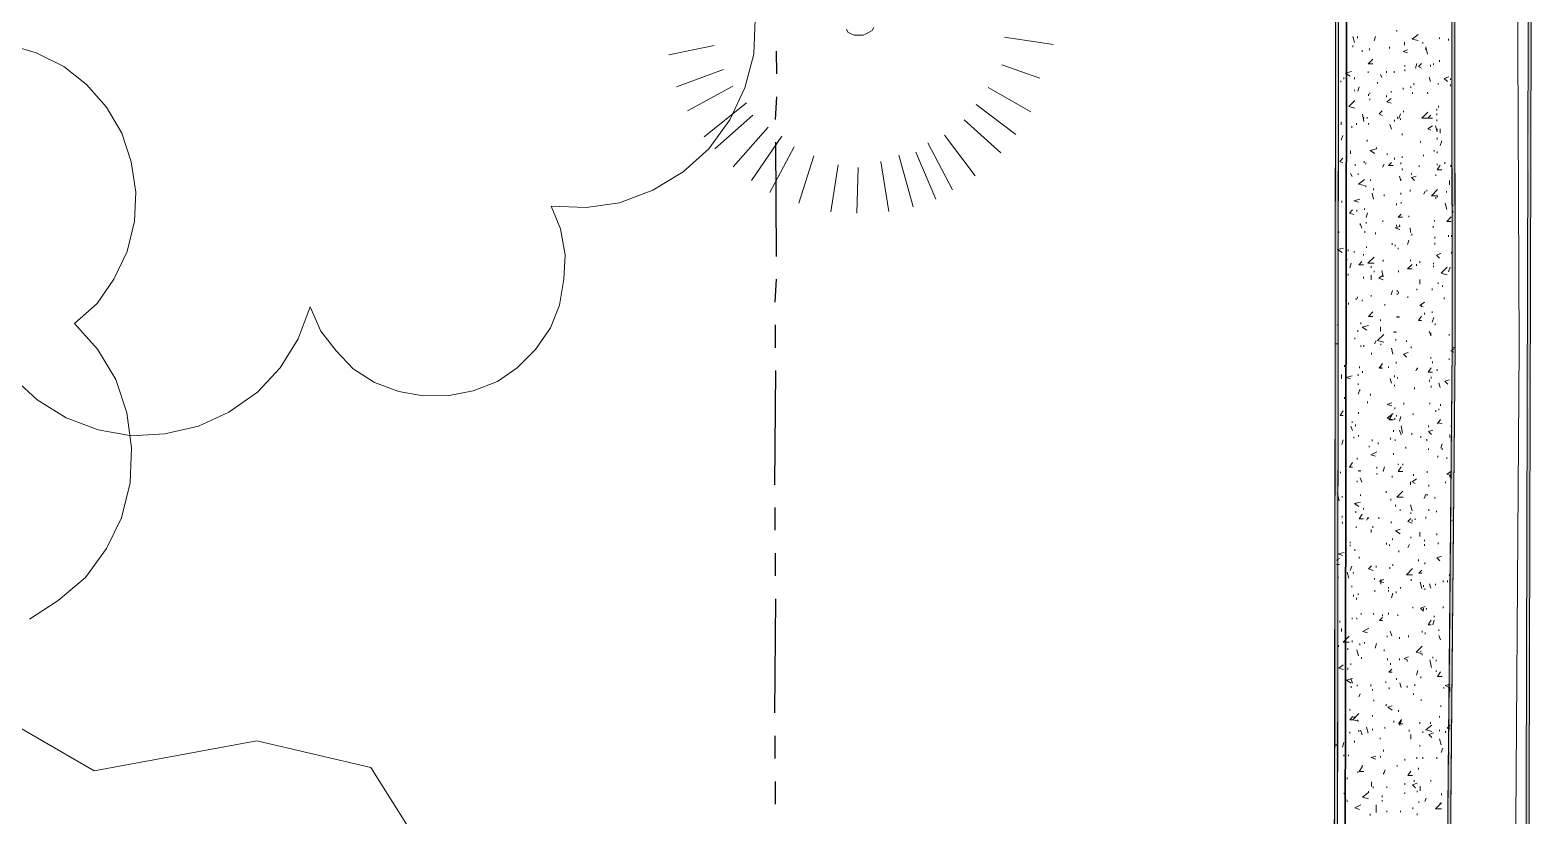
# Model space of a CAD drawing. Header units: inches. Extents: x -5728 to 15181, y 9834 to 15140.
# Drawn here: x 5974 to 6764, y 12573 to 12986 of the extents above; entities that cross this region are included whole.
import ezdxf

# ---------------------------------------------------------------- set-up
doc = ezdxf.new("R2010")
doc.units = ezdxf.units.IN
doc.header["$MEASUREMENT"] = 0
doc.linetypes.add('IMPORT-DASHEDX2 _4_', pattern=[0.1125, 0.075, -0.0375])
for name, color, linetype, lineweight in [('PDF_Geometry', 1, 'Continuous', 9), ('PDF_Solid Fills', 1, 'Continuous', 9), ('site plan converted for PDF_dwg', 1, 'Continuous', 9)]:
    doc.layers.add(name, color=color, linetype=linetype, lineweight=lineweight)

# ---------------------------------------------------------------- blocks, each defined once
blk = doc.blocks.new('site plan converted for PDF_dwg-1480341-SITE PLAN')
at = {"layer": 'PDF_Solid Fills'}
for points in [[(4536.12, 2941), (4537.72, 2941), (4540.12, 3241), (4538.52, 3241), (4536.15, 2944.78)], [(4597.72, 2938.6), (4599.32, 2938.6), (4600.92, 3239.4), (4599.32, 3239.4), (4597.75, 2944.37)], [(4533.72, 2641), (4535.32, 2641), (4537.72, 2941), (4536.12, 2941), (4534.84, 2781.23)], [(4592.92, 2641), (4594.52, 2641), (4599.32, 2938.6), (4597.72, 2938.6), (4595.18, 2780.82)]]:
    blk.add_hatch(color=147, dxfattribs=at).paths.add_polyline_path(points, flags=0)
at = {"layer": 'PDF_Solid Fills', "linetype": 'IMPORT-DASHEDX2 _4_'}
for points in [[(4634.52, 2640.2), (4635.5, 2640.2), (4636.34, 2743.76), (4640.33, 3240.2), (4640.12, 3240.2), (4634.52, 2640.21)], [(4635.51, 2640.2), (4636.12, 2640.2), (4641.72, 3240.2), (4640.37, 3240.2), (4635.51, 2640.2)]]:
    blk.add_hatch(color=147, dxfattribs=at).paths.add_polyline_path(points, flags=0)
at = {"layer": 'PDF_Geometry', "color": 155, "lineweight": 15}
for p, q in [((4186.52, 3095.4), (4210.52, 3100.2)), ((4388.92, 3099.4), (4363.32, 3103.4)), ((4547.32, 3099.4), (4546.52, 3102.6)), ((4548.92, 3102.6), (4548.92, 3101.8)), ((4557.72, 3100.2), (4558.52, 3102.6)), ((4569.72, 3105.8), (4569.72, 3105)), ((4583.32, 3099.4), (4583.32, 3098.6)), ((4592.12, 3101.8), (4592.12, 3101)), ((4596.92, 3101), (4596.92, 3100.2)), ((4546.52, 3097.8), (4546.52, 3097)), ((4551.32, 3095.4), (4551.32, 3094.6)), ((4555.32, 3096.2), (4555.32, 3095.4)), ((4565.72, 3097), (4565.72, 3096.2)), ((4585.72, 3093), (4584.92, 3097)), ((4584.92, 3096.2), (4584.92, 3095.4)), ((4190.52, 3078.6), (4215.32, 3087.4)), ((4361.72, 3089), (4381.72, 3081.8)), ((4554.52, 3084.2), (4554.52, 3083.4)), ((4561.72, 3081), (4560.92, 3082.6)), ((4564.12, 3084.2), (4564.12, 3083.4)), ((4568.12, 3084.2), (4568.12, 3083.4)), ((4573.72, 3087.4), (4573.72, 3086.6)), ((4573.72, 3085), (4573.72, 3084.2)), ((4579.32, 3085.8), (4580.12, 3088.2)), ((4587.32, 3087.4), (4587.32, 3086.6)), ((4588.92, 3088.2), (4588.92, 3087.4)), ((4592.12, 3089.8), (4592.12, 3089)), ((4196.12, 3065.8), (4220.12, 3078.6)), ((4376.92, 3064.2), (4354.52, 3077)), ((4540.12, 3079.4), (4540.12, 3078.6)), ((4541.72, 3081), (4541.72, 3080.2)), ((4547.32, 3081), (4547.32, 3080.2)), ((4547.32, 3074.6), (4547.32, 3073.8)), ((4548.92, 3073.8), (4549.72, 3076.2)), ((4559.32, 3078.6), (4559.32, 3077.8)), ((4572.92, 3075.4), (4572.92, 3074.6)), ((4576.92, 3076.2), (4576.92, 3075.4)), ((4578.52, 3077.8), (4578.52, 3077)), ((4587.32, 3078.6), (4586.52, 3081)), ((4591.32, 3077.8), (4591.32, 3077)), ((4597.72, 3080.2), (4597.72, 3079.4)), ((4597.72, 3077), (4597.72, 3076.2)), ((4204.92, 3052.2), (4227.32, 3069.8)), ((4368.92, 3052.2), (4348.12, 3068.2)), ((4554.52, 3072.2), (4554.52, 3071.4)), ((4555.32, 3073), (4555.32, 3072.2)), ((4555.32, 3069.8), (4555.32, 3069)), ((4564.12, 3071.4), (4564.12, 3070.6)), ((4566.52, 3073.8), (4566.52, 3073)), ((4577.72, 3073), (4577.72, 3072.2)), ((4585.72, 3073), (4585.72, 3072.2)), ((4210.52, 3045.8), (4230.52, 3063.4)), ((4360.92, 3042.6), (4341.72, 3060.2)), ((4552.12, 3057.8), (4551.32, 3061.8)), ((4552.12, 3060.2), (4552.12, 3059.4)), ((4553.72, 3060.2), (4553.72, 3059.4)), ((4568.12, 3058.6), (4568.12, 3057.8)), ((4569.72, 3060.2), (4569.72, 3059.4)), ((4570.52, 3059.4), (4571.32, 3061.8)), ((4571.32, 3059.4), (4571.32, 3058.6)), ((4572.92, 3063.4), (4572.92, 3062.6)), ((4590.52, 3064.2), (4590.52, 3063.4)), ((4590.52, 3061.8), (4590.52, 3061)), ((4590.52, 3058.6), (4590.52, 3057.8)), ((4591.32, 3065.8), (4591.32, 3065)), ((4220.12, 3036.2), (4238.52, 3057)), ((4229.72, 3029), (4245.72, 3052.2)), ((4347.32, 3030.6), (4331.32, 3052.2)), ((4540.12, 3056.2), (4540.12, 3057.8)), ((4540.12, 3048.2), (4540.92, 3050.6)), ((4545.72, 3055.4), (4545.72, 3054.6)), ((4548.12, 3057), (4548.12, 3056.2)), ((4554.52, 3057), (4554.52, 3056.2)), ((4566.52, 3053.8), (4565.72, 3056.2)), ((4572.12, 3051.4), (4572.12, 3050.6)), ((4590.52, 3052.2), (4589.72, 3055.4)), ((4590.52, 3053.8), (4590.52, 3053)), ((4592.12, 3051.4), (4592.12, 3053.8)), ((4239.32, 3022.6), (4252.12, 3046.6)), ((4326.52, 3018.6), (4316.12, 3043.4)), ((4335.32, 3023.4), (4322.52, 3048.2)), ((4553.72, 3048.2), (4553.72, 3047.4)), ((4581.72, 3047.4), (4581.72, 3046.6)), ((4590.52, 3049), (4590.52, 3048.2)), ((4592.12, 3045), (4592.92, 3047.4)), ((4254.52, 3017), (4262.52, 3041.8)), ((4271.32, 3012.2), (4275.32, 3037)), ((4284.92, 3011.4), (4285.72, 3035.4)), ((4301.72, 3012.2), (4297.72, 3038.6)), ((4314.52, 3014.6), (4307.32, 3041.8)), ((4547.32, 3035.4), (4547.32, 3034.6)), ((4552.12, 3037), (4552.12, 3036.2)), ((4552.92, 3036.2), (4552.92, 3035.4)), ((4561.72, 3033.8), (4562.52, 3035.4)), ((4564.12, 3041), (4564.12, 3040.2)), ((4568.12, 3038.6), (4568.12, 3037.8)), ((4571.32, 3036.2), (4571.32, 3035.4)), ((4572.12, 3039.4), (4572.12, 3038.6)), ((4583.32, 3040.2), (4583.32, 3039.4)), ((4588.92, 3042.6), (4588.92, 3041.8)), ((4590.52, 3041.8), (4590.52, 3041)), ((4590.52, 3035.4), (4590.52, 3034.6)), ((4594.52, 3036.2), (4594.52, 3035.4)), ((4545.72, 3029), (4544.92, 3030.6)), ((4548.92, 3030.6), (4548.92, 3029.8)), ((4555.32, 3027.4), (4555.32, 3026.6)), ((4572.12, 3033), (4572.12, 3032.2)), ((4576.92, 3030.6), (4576.92, 3029.8)), ((4580.92, 3034.6), (4580.92, 3033.8)), ((4589.72, 3029.8), (4589.72, 3029)), ((4597.72, 3034.6), (4597.72, 3033.8)), ((4552.92, 3024.2), (4552.92, 3023.4)), ((4556.92, 3017), (4556.12, 3020.2)), ((4556.92, 3022.6), (4556.92, 3021.8)), ((4562.52, 3019.4), (4562.52, 3018.6)), ((4571.32, 3020.2), (4571.32, 3019.4)), ((4576.12, 3021.8), (4576.12, 3021)), ((4583.32, 3019.4), (4584.12, 3021)), ((4584.92, 3021.8), (4584.92, 3021)), ((4595.32, 3021), (4595.32, 3020.2)), ((4596.92, 3024.2), (4596.92, 3026.6)), ((4540.12, 3016.2), (4540.12, 3015.4)), ((4548.12, 3011.4), (4548.12, 3010.6)), ((4552.12, 3012.2), (4552.12, 3011.4)), ((4568.92, 3014.6), (4568.92, 3013.8)), ((4571.32, 3015.4), (4571.32, 3014.6)), ((4589.72, 3017.8), (4589.72, 3017)), ((4595.32, 3011.4), (4594.52, 3014.6)), ((4552.92, 3007.4), (4553.72, 3009.8)), ((4552.92, 3005), (4552.92, 3004.2)), ((4561.72, 3005.8), (4561.72, 3005)), ((4568.92, 3003.4), (4568.92, 3002.6)), ((4575.32, 3008.2), (4575.32, 3007.4)), ((4588.92, 3005.8), (4588.92, 3005)), ((4598.52, 3010.6), (4598.52, 3009.8)), ((4538.52, 3000.2), (4538.52, 2999.4)), ((4552.12, 3000.2), (4552.12, 2999.4)), ((4557.72, 2999.4), (4557.72, 2998.6)), ((4574.52, 2993), (4575.32, 2995.4)), ((4576.12, 2999.4), (4576.12, 3001.8)), ((4576.92, 2998.6), (4576.92, 2997.8)), ((4588.12, 3002.6), (4588.12, 3001.8)), ((4596.12, 2997.8), (4596.12, 2997)), ((4597.72, 2997.8), (4597.72, 2997)), ((4543.32, 2990.6), (4543.32, 2989.8)), ((4546.52, 2989.8), (4546.52, 2989)), ((4551.32, 2988.2), (4551.32, 2987.4)), ((4552.92, 2992.2), (4552.92, 2991.4)), ((4566.52, 2993.8), (4566.52, 2993)), ((4568.12, 2993), (4568.12, 2992.2)), ((4569.72, 2991.4), (4569.72, 2990.6)), ((4588.92, 2993.8), (4588.92, 2993)), ((4597.72, 2989), (4597.72, 2988.2)), ((4542.52, 2985.8), (4542.52, 2985)), ((4544.12, 2981), (4544.92, 2983.4)), ((4555.32, 2981.8), (4555.32, 2981)), ((4556.92, 2979.4), (4556.92, 2978.6)), ((4561.72, 2976.2), (4560.92, 2979.4)), ((4561.72, 2985), (4561.72, 2984.2)), ((4569.72, 2979.4), (4569.72, 2978.6)), ((4576.12, 2985), (4576.12, 2984.2)), ((4579.32, 2982.6), (4579.32, 2981.8)), ((4580.92, 2984.2), (4580.92, 2983.4)), ((4588.12, 2983.4), (4588.12, 2982.6)), ((4588.12, 2981.8), (4588.12, 2981)), ((4596.12, 2978.6), (4596.92, 2981)), ((4543.32, 2977.8), (4543.32, 2977)), ((4551.32, 2976.2), (4551.32, 2975.4)), ((4555.32, 2974.6), (4555.32, 2977)), ((4580.92, 2972.2), (4580.92, 2974.6)), ((4590.52, 2973), (4590.52, 2972.2)), ((4547.32, 2965), (4547.32, 2964.2)), ((4548.12, 2965.8), (4548.12, 2965)), ((4550.52, 2964.2), (4550.52, 2963.4)), ((4555.32, 2966.6), (4555.32, 2965.8)), ((4565.72, 2966.6), (4566.52, 2969)), ((4568.92, 2969), (4568.92, 2968.2)), ((4568.92, 2967.4), (4568.92, 2966.6)), ((4569.72, 2968.2), (4569.72, 2967.4)), ((4574.52, 2965.8), (4574.52, 2965)), ((4579.32, 2969.8), (4579.32, 2969)), ((4587.32, 2969.8), (4587.32, 2969)), ((4592.92, 2971.4), (4592.92, 2970.6)), ((4593.72, 2965), (4593.72, 2964.2)), ((4543.32, 2962.6), (4543.32, 2961.8)), ((4562.52, 2961.8), (4562.52, 2961)), ((4581.72, 2961), (4581.72, 2960.2)), ((4583.32, 2957), (4583.32, 2956.2)), ((4587.32, 2957.8), (4587.32, 2957)), ((4537.72, 2951.4), (4537.72, 2950.6)), ((4548.12, 2948.2), (4548.12, 2947.4)), ((4549.72, 2952.2), (4549.72, 2951.4)), ((4560.12, 2953.8), (4560.12, 2953)), ((4560.12, 2947.4), (4560.12, 2949.8)), ((4568.92, 2955.4), (4568.92, 2954.6)), ((4569.72, 2955.4), (4569.72, 2954.6)), ((4587.32, 2952.2), (4588.12, 2954.6)), ((4588.92, 2951.4), (4588.92, 2950.6)), ((4546.52, 2944.2), (4546.52, 2943.4)), ((4549.72, 2940.2), (4549.72, 2939.4)), ((4551.32, 2940.2), (4551.32, 2939.4)), ((4556.92, 2941), (4557.72, 2942.6)), ((4560.12, 2941), (4560.12, 2940.2)), ((4567.32, 2947.4), (4567.32, 2946.6)), ((4568.12, 2947.4), (4568.12, 2946.6)), ((4568.12, 2943.4), (4568.12, 2942.6)), ((4573.72, 2942.6), (4573.72, 2941.8)), ((4596.12, 2945.8), (4596.12, 2945)), ((4597.72, 2943.4), (4597.72, 2942.6)), ((4555.32, 2936.2), (4555.32, 2935.4)), ((4566.52, 2935.4), (4565.72, 2938.6)), ((4576.12, 2939.4), (4576.12, 2938.6)), ((4586.52, 2933.8), (4586.52, 2933)), ((4596.12, 2933), (4596.12, 2932.2)), ((4539.32, 2922.6), (4539.32, 2925)), ((4540.92, 2929.8), (4540.92, 2929)), ((4541.72, 2925.8), (4541.72, 2925)), ((4548.12, 2925), (4548.12, 2924.2)), ((4548.92, 2929), (4548.92, 2928.2)), ((4550.52, 2926.6), (4550.52, 2925.8)), ((4560.12, 2929), (4560.12, 2928.2)), ((4564.12, 2929), (4564.12, 2928.2)), ((4567.32, 2924.2), (4567.32, 2923.4)), ((4568.12, 2931.4), (4568.12, 2930.6)), ((4587.32, 2931.4), (4587.32, 2930.6)), ((4589.72, 2927.4), (4589.72, 2926.6)), ((4548.12, 2920.2), (4548.12, 2919.4)), ((4565.72, 2920.2), (4564.92, 2922.6)), ((4567.32, 2919.4), (4567.32, 2918.6)), ((4568.92, 2923.4), (4568.92, 2922.6)), ((4577.72, 2917.8), (4577.72, 2917)), ((4585.72, 2921.8), (4585.72, 2921)), ((4586.52, 2923.4), (4586.52, 2922.6)), ((4586.52, 2918.6), (4586.52, 2917.8)), ((4591.32, 2917.8), (4590.52, 2920.2)), ((4540.92, 2913), (4540.92, 2912.2)), ((4552.92, 2910.6), (4552.92, 2909.8)), ((4554.52, 2914.6), (4554.52, 2913.8)), ((4572.12, 2909.8), (4572.12, 2909)), ((4585.72, 2909.8), (4585.72, 2909)), ((4591.32, 2909), (4591.32, 2908.2)), ((4548.12, 2905), (4548.12, 2904.2)), ((4567.32, 2907.4), (4567.32, 2906.6)), ((4567.32, 2901.8), (4567.32, 2901)), ((4568.12, 2903.4), (4568.12, 2902.6)), ((4569.72, 2900.2), (4570.52, 2902.6)), ((4576.92, 2904.2), (4576.92, 2903.4)), ((4588.92, 2905.8), (4588.92, 2905)), ((4589.72, 2898.6), (4591.32, 2901)), ((4590.52, 2906.6), (4590.52, 2905.8)), ((4544.92, 2895.4), (4544.12, 2897.8)), ((4544.92, 2900.2), (4544.92, 2899.4)), ((4546.52, 2898.6), (4546.52, 2897.8)), ((4548.12, 2893), (4548.12, 2892.2)), ((4566.52, 2895.4), (4566.52, 2894.6)), ((4570.52, 2893), (4569.72, 2895.4)), ((4571.32, 2893.8), (4570.52, 2897.8)), ((4576.12, 2893.8), (4576.12, 2893)), ((4584.92, 2897.8), (4584.92, 2897)), ((4589.72, 2899.4), (4592.12, 2898.6)), ((4596.12, 2891.4), (4596.12, 2893)), ((4596.92, 2897.8), (4596.92, 2897)), ((4539.32, 2888.2), (4540.12, 2890.6)), ((4545.72, 2892.2), (4545.72, 2891.4)), ((4553.72, 2887.4), (4553.72, 2886.6)), ((4555.32, 2890.6), (4555.32, 2889.8)), ((4558.52, 2889), (4558.52, 2888.2)), ((4564.92, 2891.4), (4564.92, 2890.6)), ((4567.32, 2890.6), (4567.32, 2889.8)), ((4572.92, 2886.6), (4572.92, 2885.8)), ((4580.92, 2892.2), (4580.92, 2891.4)), ((4584.12, 2890.6), (4584.12, 2889.8)), ((4584.92, 2885.8), (4584.92, 2885)), ((4591.32, 2885.8), (4592.12, 2888.2)), ((4592.12, 2885.8), (4592.12, 2885)), ((4547.32, 2881), (4547.32, 2880.2)), ((4566.52, 2883.4), (4566.52, 2882.6)), ((4568.92, 2877.8), (4568.92, 2877)), ((4571.32, 2877.8), (4571.32, 2877)), ((4589.72, 2881.8), (4589.72, 2881)), ((4594.52, 2881), (4594.52, 2880.2)), ((4538.52, 2873.8), (4538.52, 2873)), ((4547.32, 2869), (4547.32, 2868.2)), ((4548.12, 2874.6), (4548.12, 2873.8)), ((4548.92, 2874.6), (4548.92, 2873.8)), ((4549.72, 2868.2), (4548.92, 2870.6)), ((4557.72, 2876.2), (4557.72, 2875.4)), ((4557.72, 2873), (4557.72, 2872.2)), ((4560.92, 2873.8), (4561.72, 2876.2)), ((4565.72, 2871.4), (4565.72, 2870.6)), ((4576.92, 2872.2), (4576.92, 2871.4)), ((4584.12, 2873.8), (4584.12, 2873)), ((4596.12, 2871.4), (4596.12, 2870.6)), ((4537.72, 2858.6), (4536.92, 2862.6)), ((4539.32, 2861), (4539.32, 2860.2)), ((4548.92, 2861.8), (4548.92, 2861)), ((4562.52, 2863.4), (4562.52, 2862.6)), ((4575.32, 2866.6), (4575.32, 2868.2)), ((4582.52, 2859.4), (4583.32, 2861.8)), ((4584.12, 2861.8), (4584.12, 2861)), ((4584.92, 2866.6), (4584.92, 2865.8)), ((4593.72, 2868.2), (4593.72, 2867.4)), ((4546.52, 2857), (4546.52, 2856.2)), ((4546.52, 2853), (4546.52, 2852.2)), ((4550.52, 2854.6), (4550.52, 2853.8)), ((4564.92, 2859.4), (4564.92, 2858.6)), ((4567.32, 2856.2), (4567.32, 2855.4)), ((4569.72, 2853.8), (4569.72, 2853)), ((4576.12, 2853), (4575.32, 2856.2)), ((4584.92, 2853.8), (4584.92, 2853)), ((4588.12, 2860.2), (4588.12, 2859.4)), ((4588.92, 2853), (4588.92, 2852.2)), ((4539.32, 2850.6), (4539.32, 2849.8)), ((4539.32, 2847.4), (4539.32, 2846.6)), ((4558.52, 2849.8), (4558.52, 2849)), ((4564.92, 2847.4), (4564.92, 2846.6)), ((4575.32, 2852.2), (4575.32, 2851.4)), ((4576.12, 2848.2), (4576.12, 2847.4)), ((4577.72, 2849), (4577.72, 2848.2)), ((4583.32, 2849.8), (4583.32, 2849)), ((4596.92, 2848.2), (4596.92, 2847.4)), ((4546.52, 2845), (4546.52, 2844.2)), ((4554.52, 2841.8), (4554.52, 2843.4)), ((4555.32, 2845), (4555.32, 2844.2)), ((4565.72, 2838.6), (4565.72, 2837.8)), ((4575.32, 2839.4), (4575.32, 2838.6)), ((4580.12, 2839.4), (4580.12, 2841.8)), ((4582.52, 2837.8), (4582.52, 2837)), ((4588.92, 2841), (4588.92, 2840.2)), ((4543.32, 2837), (4543.32, 2836.2)), ((4543.32, 2835.4), (4543.32, 2834.6)), ((4545.72, 2833), (4545.72, 2832.2)), ((4562.52, 2836.2), (4562.52, 2835.4)), ((4564.12, 2835.4), (4564.12, 2834.6)), ((4568.92, 2832.2), (4568.92, 2831.4)), ((4573.72, 2833.8), (4574.52, 2835.4)), ((4582.52, 2835.4), (4582.52, 2834.6)), ((4589.72, 2836.2), (4589.72, 2835.4)), ((4536.12, 2827.4), (4537.72, 2828.2)), ((4536.12, 2825), (4537.72, 2825)), ((4543.32, 2821.8), (4544.12, 2824.2)), ((4548.12, 2829), (4548.12, 2828.2)), ((4556.92, 2824.2), (4556.92, 2823.4)), ((4564.12, 2823.4), (4564.12, 2822.6)), ((4565.72, 2825), (4565.72, 2824.2)), ((4579.32, 2827.4), (4579.32, 2826.6)), ((4582.52, 2825.8), (4582.52, 2825)), ((4536.92, 2818.6), (4536.92, 2817.8)), ((4542.52, 2817.8), (4541.72, 2821)), ((4544.12, 2813.8), (4544.12, 2813)), ((4544.92, 2821), (4544.92, 2820.2)), ((4556.12, 2817.8), (4556.12, 2817)), ((4559.32, 2814.6), (4559.32, 2817)), ((4575.32, 2817), (4575.32, 2816.2)), ((4580.92, 2812.2), (4580.12, 2815.4)), ((4581.72, 2813.8), (4581.72, 2813)), ((4585.72, 2812.2), (4584.92, 2814.6)), ((4588.12, 2814.6), (4588.12, 2813.8)), ((4592.12, 2816.2), (4592.12, 2815.4)), ((4594.52, 2816.2), (4594.52, 2815.4)), ((4595.32, 2818.6), (4596.12, 2821)), ((4544.92, 2809), (4544.92, 2808.2)), ((4546.52, 2807.4), (4546.52, 2806.6)), ((4547.32, 2809.8), (4547.32, 2809)), ((4556.12, 2811.4), (4556.12, 2810.6)), ((4563.32, 2813), (4563.32, 2812.2)), ((4563.32, 2811.4), (4563.32, 2810.6)), ((4564.92, 2807.4), (4565.72, 2809.8)), ((4567.32, 2810.6), (4567.32, 2809.8)), ((4569.72, 2813), (4569.72, 2812.2)), ((4582.52, 2812.2), (4582.52, 2811.4)), ((4548.92, 2799.4), (4548.92, 2798.6)), ((4555.32, 2799.4), (4555.32, 2798.6)), ((4560.12, 2798.6), (4560.12, 2797.8)), ((4563.32, 2799.4), (4563.32, 2798.6)), ((4568.12, 2798.6), (4568.12, 2797.8)), ((4576.12, 2802.6), (4576.12, 2801.8)), ((4581.72, 2801.8), (4581.72, 2801)), ((4583.32, 2801.8), (4583.32, 2801)), ((4587.32, 2797.8), (4587.32, 2797)), ((4592.12, 2802.6), (4592.12, 2801.8)), ((4537.72, 2795.4), (4537.72, 2794.6)), ((4538.52, 2789.8), (4538.52, 2791.4)), ((4544.12, 2797), (4544.12, 2796.2)), ((4546.52, 2797), (4546.52, 2796.2)), ((4564.92, 2787.4), (4564.12, 2789.8)), ((4580.92, 2789.8), (4580.92, 2789)), ((4586.52, 2793), (4587.32, 2795.4)), ((4589.72, 2790.6), (4589.72, 2789.8)), ((4536.92, 2782.6), (4536.92, 2781.8)), ((4544.12, 2785), (4544.12, 2784.2)), ((4548.12, 2783.4), (4548.12, 2782.6)), ((4550.52, 2784.2), (4550.52, 2783.4)), ((4556.12, 2781), (4556.92, 2783.4)), ((4562.52, 2787.4), (4562.52, 2786.6)), ((4568.92, 2786.6), (4568.92, 2785.8)), ((4573.72, 2787.4), (4573.72, 2786.6)), ((4582.52, 2789), (4582.52, 2788.2)), ((4590.52, 2785), (4589.72, 2787.4)), ((4541.72, 2781), (4541.72, 2780.2)), ((4547.32, 2777), (4546.52, 2780.2)), ((4548.92, 2776.2), (4548.92, 2775.4)), ((4560.92, 2780.2), (4560.92, 2779.4)), ((4562.52, 2775.4), (4562.52, 2774.6)), ((4568.92, 2775.4), (4568.92, 2774.6)), ((4580.12, 2779.4), (4580.12, 2778.6)), ((4585.72, 2770.6), (4584.92, 2774.6)), ((4586.52, 2776.2), (4586.52, 2775.4)), ((4588.12, 2774.6), (4588.12, 2773.8)), ((4541.72, 2770.6), (4541.72, 2769.8)), ((4543.32, 2773), (4543.32, 2772.2)), ((4564.12, 2773), (4564.12, 2772.2)), ((4577.72, 2766.6), (4578.52, 2769)), ((4588.12, 2769), (4588.12, 2768.2)), ((4544.12, 2762.6), (4543.32, 2765)), ((4543.32, 2761), (4543.32, 2760.2)), ((4546.52, 2761.8), (4546.52, 2761)), ((4553.72, 2761.8), (4553.72, 2761)), ((4554.52, 2759.4), (4554.52, 2758.6)), ((4561.72, 2763.4), (4561.72, 2762.6)), ((4563.32, 2760.2), (4563.32, 2759.4)), ((4567.32, 2765), (4567.32, 2764.2)), ((4569.72, 2760.2), (4568.92, 2762.6)), ((4572.92, 2761), (4572.92, 2760.2)), ((4576.92, 2761.8), (4576.92, 2761)), ((4580.12, 2765.8), (4580.12, 2765)), ((4592.12, 2760.2), (4592.12, 2759.4)), ((4595.32, 2757.8), (4595.32, 2760.2)), ((4547.32, 2755.4), (4548.12, 2757)), ((4555.32, 2753.8), (4555.32, 2753)), ((4561.72, 2751.4), (4561.72, 2750.6)), ((4576.12, 2757), (4576.12, 2756.2)), ((4580.12, 2753.8), (4580.12, 2753)), ((4590.52, 2750.6), (4590.52, 2749.8)), ((4542.52, 2749), (4542.52, 2748.2)), ((4544.12, 2743.4), (4547.32, 2742.6)), ((4544.92, 2745), (4544.92, 2744.2)), ((4546.52, 2743.4), (4546.52, 2742.6)), ((4554.52, 2745.8), (4554.52, 2745)), ((4565.72, 2742.6), (4565.72, 2741.8)), ((4568.12, 2748.2), (4568.12, 2747.4)), ((4589.72, 2745), (4589.72, 2744.2)), ((4542.52, 2737), (4542.52, 2736.2)), ((4547.32, 2737.8), (4547.32, 2737)), ((4548.92, 2735.4), (4548.12, 2737.8)), ((4552.12, 2736.2), (4551.32, 2739.4)), ((4554.52, 2738.6), (4554.52, 2737.8)), ((4560.92, 2739.4), (4560.92, 2738.6)), ((4573.72, 2737.8), (4573.72, 2737)), ((4574.52, 2733), (4574.52, 2735.4)), ((4579.32, 2741.8), (4579.32, 2741)), ((4580.92, 2737), (4580.92, 2736.2)), ((4584.92, 2741.8), (4584.92, 2741)), ((4589.72, 2737.8), (4589.72, 2737)), ((4592.92, 2737), (4592.92, 2736.2)), ((4535.32, 2730.6), (4535.32, 2729.8)), ((4538.52, 2729), (4539.32, 2731.4)), ((4544.92, 2732.2), (4544.92, 2731.4)), ((4558.52, 2733.8), (4558.52, 2733)), ((4560.12, 2727.4), (4560.12, 2726.6)), ((4579.32, 2729.8), (4579.32, 2729)), ((4590.52, 2729.8), (4589.72, 2733)), ((4590.52, 2725.8), (4591.32, 2728.2)), ((4539.32, 2725), (4539.32, 2724.2)), ((4541.72, 2725), (4541.72, 2724.2)), ((4558.52, 2724.2), (4558.52, 2723.4)), ((4567.32, 2719.4), (4567.32, 2718.6)), ((4571.32, 2722.6), (4571.32, 2721.8)), ((4577.72, 2723.4), (4577.72, 2722.6)), ((4580.92, 2723.4), (4580.92, 2722.6)), ((4588.12, 2723.4), (4588.12, 2722.6)), ((4594.52, 2725.8), (4594.52, 2725)), ((4540.92, 2713), (4540.92, 2712.2)), ((4546.52, 2716.2), (4546.52, 2715.4)), ((4576.12, 2711.4), (4576.12, 2710.6)), ((4578.52, 2717.8), (4578.52, 2717)), ((4584.92, 2711.4), (4584.92, 2710.6)), ((4539.32, 2705), (4539.32, 2704.2)), ((4553.72, 2708.2), (4553.72, 2710.6)), ((4554.52, 2708.2), (4554.52, 2707.4)), ((4559.32, 2703.4), (4559.32, 2702.6)), ((4561.72, 2708.2), (4561.72, 2707.4)), ((4571.32, 2709.8), (4571.32, 2709)), ((4571.32, 2705), (4571.32, 2704.2)), ((4577.72, 2705.8), (4577.72, 2705)), ((4579.32, 2705.8), (4579.32, 2708.2)), ((4590.52, 2704.2), (4590.52, 2703.4)), ((4540.12, 2701.8), (4540.12, 2701)), ((4540.92, 2701), (4540.92, 2700.2)), ((4556.12, 2694.6), (4556.12, 2698.6)), ((4559.32, 2701), (4559.32, 2700.2)), ((4561.72, 2695.4), (4561.72, 2694.6)), ((4568.92, 2695.4), (4568.92, 2694.6)), ((4575.32, 2697), (4575.32, 2696.2)), ((4578.52, 2700.2), (4578.52, 2699.4)), ((4581.72, 2700.2), (4582.52, 2701.8)), ((4589.72, 2699.4), (4589.72, 2698.6)), ((4552.92, 2693.8), (4552.92, 2693)), ((4577.72, 2693.8), (4577.72, 2693))]:
    blk.add_line(p, q, dxfattribs=at)
at = {"layer": 'PDF_Geometry', "color": 165, "lineweight": 25}
for p, q in [((4243.32, 3085), (4243.32, 3097)), ((4242.52, 3061), (4243.32, 3073)), ((4242.52, 2989), (4242.52, 3049)), ((4241.72, 2965), (4242.52, 2977)), ((4241.72, 2941), (4241.72, 2953)), ((4240.92, 2869), (4241.72, 2929)), ((4240.92, 2845), (4240.92, 2857)), ((4240.92, 2821), (4240.92, 2833)), ((4240.12, 2749), (4240.92, 2809)), ((4240.12, 2725), (4240.12, 2737)), ((4240.12, 2701), (4240.12, 2713))]:
    blk.add_line(p, q, dxfattribs=at)
at = {"layer": 'PDF_Geometry', "color": 157, "lineweight": 35, "flags": 128}
blk.add_lwpolyline([(1834.52, 362.6), (4520.12, 325), (4553.72, 4365.8), (4155.32, 4561), (679.32, 1833.8)], close=True, dxfattribs=at)
at = {"layer": 'PDF_Geometry', "color": 155, "lineweight": 15, "flags": 128}
for points in [[(4592.92, 2442.6), (4603.32, 2449), (4612.92, 2457.8), (4620.12, 2468.2), (4624.92, 2480.2), (4626.52, 2492.2), (4628.92, 2640.2), (4632.92, 2938.6), (4633.72, 3253.8), (4637.72, 3541), (4638.52, 3842.6), (4640.12, 4138.6), (4641.72, 4377.8), (4640.92, 4393), (4637.72, 4407.4), (4632.92, 4421), (4626.52, 4431.4), (4617.72, 4441.8), (4608.12, 4449.8), (4597.72, 4456.2), (4591.32, 4460.2), (4574.52, 4467.4), (4553.72, 4471.4)], [(3839.32, 2929), (3852.92, 2916.2), (3868.12, 2906.6), (3884.92, 2900.2), (3902.52, 2897), (3920.12, 2897.8), (3937.72, 2901.8), (3953.72, 2909), (3968.92, 2919.4), (3980.92, 2932.2), (3990.52, 2947.4), (3996.92, 2964.2), (4002.52, 2951.4), (4010.52, 2941), (4019.32, 2931.4), (4030.52, 2924.2), (4043.32, 2919.4), (4056.12, 2917), (4069.72, 2917), (4082.52, 2919.4), (4095.32, 2924.2), (4105.72, 2931.4), (4115.32, 2941), (4123.32, 2952.2), (4128.12, 2964.2), (4130.52, 2977.8), (4131.32, 2990.6), (4128.92, 3004.2), (4124.12, 3016.2), (4142.52, 3015.4), (4160.12, 3017.8), (4177.72, 3024.2), (4193.72, 3033.8), (4207.32, 3045.8), (4218.52, 3061), (4226.52, 3077.8), (4231.32, 3095.4), (4232.12, 3113.8)], [(3848.12, 2801), (3863.32, 2810.6), (3877.72, 2822.6), (3888.92, 2837.8), (3896.92, 2853.8), (3901.72, 2872.2), (3902.52, 2890.6), (3900.12, 2909), (3894.52, 2926.6), (3884.92, 2942.6), (3872.92, 2956.2), (3884.92, 2966.6), (3893.72, 2979.4), (3900.92, 2993.8), (3904.92, 3009.8), (3905.72, 3025), (3903.32, 3041), (3898.52, 3056.2), (3890.52, 3069.8), (3880.12, 3081.8), (3868.12, 3091.4), (3853.72, 3098.6), (3838.52, 3103.4)], [(4280.12, 3108.2), (4280.92, 3106.6), (4282.52, 3105.8), (4284.12, 3105), (4288.92, 3105), (4290.52, 3105.8), (4292.12, 3106.6), (4293.72, 3107.4), (4294.52, 3109)], [(4573.72, 3099.4), (4573.72, 3098.6), (4573.72, 3097.8)], [(4580.92, 3100.2), (4577.72, 3101), (4580.92, 3103.4)], [(4556.92, 3088.2), (4554.52, 3088.2), (4556.92, 3090.6)], [(4575.32, 3093.8), (4572.92, 3094.6), (4575.32, 3095.4)], [(4544.92, 3081.8), (4542.52, 3083.4), (4545.72, 3084.2)], [(4582.52, 3085.8), (4580.92, 3086.6), (4582.52, 3088.2)], [(4596.12, 3078.6), (4594.52, 3080.2), (4596.92, 3081)], [(4547.32, 3065), (4544.12, 3065.8), (4547.32, 3069)], [(4566.52, 3067.4), (4564.12, 3068.2), (4566.52, 3069.8)], [(4561.72, 3061), (4560.12, 3061.8), (4561.72, 3063.4)], [(4585.72, 3059.4), (4582.52, 3059.4), (4585.72, 3062.6)], [(4588.12, 3059.4), (4585.72, 3059.4), (4587.32, 3061)], [(4587.32, 3053), (4585.72, 3053.8), (4588.12, 3055.4)], [(4557.72, 3041), (4555.32, 3042.6), (4558.52, 3043.4), (4558.52, 3044.2)], [(4540.92, 3036.2), (4539.32, 3037), (4540.92, 3038.6)], [(4544.92, 3042.6), (4544.92, 3041.8), (4544.92, 3041)], [(4567.32, 3034.6), (4564.92, 3034.6), (4566.52, 3036.2)], [(4552.12, 3024.2), (4548.92, 3025), (4552.12, 3027.4)], [(4571.32, 3027.4), (4571.32, 3026.6), (4570.52, 3029)], [(4578.52, 3026.6), (4576.92, 3028.2), (4579.32, 3029)], [(4592.92, 3032.2), (4590.52, 3032.2), (4592.12, 3034.6)], [(4590.52, 3017.8), (4590.52, 3018.6), (4587.32, 3018.6), (4590.52, 3021.8)], [(4546.52, 3009), (4544.12, 3009.8), (4545.72, 3011.4)], [(4548.92, 3015.4), (4546.52, 3016.2), (4549.72, 3017)], [(4550.52, 3001.8), (4549.72, 3004.2), (4549.72, 3003.4)], [(4570.52, 3001), (4568.12, 3001.8), (4570.52, 3002.6), (4570.52, 3003.4)], [(4572.12, 3007.4), (4569.72, 3007.4), (4571.32, 3009)], [(4597.72, 3005), (4595.32, 3005), (4597.72, 3007.4)], [(4540.12, 2989), (4537.72, 2990.6), (4540.92, 2991.4)], [(4591.32, 2985.8), (4589.72, 2987.4), (4592.12, 2988.2)], [(4551.32, 2982.6), (4548.92, 2982.6), (4550.52, 2984.2)], [(4556.92, 2983.4), (4553.72, 2983.4), (4556.92, 2986.6)], [(4576.92, 2980.2), (4574.52, 2980.2), (4576.92, 2982.6)], [(4595.32, 2977), (4592.12, 2977.8), (4595.32, 2981)], [(4561.72, 2974.6), (4559.32, 2975.4), (4561.72, 2977)], [(4556.12, 2955.4), (4553.72, 2955.4), (4556.12, 2957.8)], [(4582.52, 2960.2), (4580.92, 2961), (4583.32, 2962.6)], [(4552.92, 2948.2), (4550.52, 2949.8), (4553.72, 2950.6)], [(4581.72, 2953), (4580.12, 2953), (4581.72, 2955.4)], [(4561.72, 2941.8), (4558.52, 2942.6), (4561.72, 2945.8)], [(4586.52, 2946.6), (4586.52, 2945.8), (4586.52, 2945), (4585.72, 2947.4)], [(4573.72, 2933.8), (4572.12, 2935.4), (4574.52, 2936.2)], [(4598.52, 2936.2), (4596.92, 2937), (4598.52, 2937.8)], [(4544.12, 2922.6), (4541.72, 2923.4), (4544.92, 2924.2)], [(4560.92, 2928.2), (4559.32, 2928.2), (4560.92, 2930.6)], [(4578.52, 2926.6), (4579.32, 2928.2), (4579.32, 2927.4)], [(4587.32, 2925.8), (4584.92, 2925.8), (4586.52, 2928.2)], [(4548.12, 2914.6), (4548.92, 2917), (4548.92, 2916.2)], [(4595.32, 2919.4), (4593.72, 2921), (4596.12, 2921.8)], [(4565.72, 2908.2), (4563.32, 2909), (4565.72, 2909.8)], [(4540.12, 2903.4), (4538.52, 2903.4), (4540.12, 2905.8)], [(4566.52, 2904.2), (4563.32, 2901.8), (4566.52, 2901), (4564.12, 2901), (4565.72, 2903.4)], [(4586.52, 2893), (4584.92, 2894.6), (4587.32, 2895.4)], [(4544.92, 2876.2), (4543.32, 2876.2), (4544.92, 2878.6)], [(4556.92, 2881.8), (4554.52, 2882.6), (4557.72, 2884.2)], [(4571.32, 2873.8), (4568.92, 2873.8), (4570.52, 2876.2)], [(4577.72, 2867.4), (4576.12, 2868.2), (4578.52, 2869.8)], [(4596.92, 2871.4), (4594.52, 2872.2), (4596.92, 2873.8)], [(4571.32, 2860.2), (4568.12, 2860.2), (4571.32, 2863.4)], [(4548.12, 2855.4), (4545.72, 2857), (4548.92, 2857.8)], [(4550.52, 2849), (4548.12, 2849), (4549.72, 2851.4)], [(4552.12, 2848.2), (4552.92, 2849.8), (4552.92, 2849)], [(4576.12, 2846.6), (4573.72, 2847.4), (4575.32, 2849)], [(4569.72, 2841), (4567.32, 2842.6), (4569.72, 2843.4)], [(4539.32, 2829.8), (4536.92, 2830.6), (4540.12, 2831.4)], [(4555.32, 2821.8), (4552.92, 2822.6), (4554.52, 2824.2)], [(4576.12, 2819.4), (4572.92, 2819.4), (4576.12, 2822.6)], [(4580.92, 2820.2), (4579.32, 2820.2), (4580.92, 2821.8)], [(4590.52, 2826.6), (4588.92, 2828.2), (4591.32, 2829)], [(4560.92, 2815.4), (4558.52, 2816.2), (4560.92, 2817)], [(4581.72, 2800.2), (4580.12, 2801.8), (4582.52, 2802.6)], [(4552.12, 2789), (4549.72, 2789.8), (4552.92, 2791.4)], [(4560.12, 2795.4), (4558.52, 2795.4), (4560.12, 2797)], [(4585.72, 2793), (4584.12, 2793), (4585.72, 2795.4)], [(4542.52, 2784.2), (4539.32, 2784.2), (4542.52, 2787.4)], [(4572.92, 2773.8), (4572.92, 2774.6), (4571.32, 2775.4), (4573.72, 2776.2)], [(4580.92, 2777), (4580.92, 2777.8), (4577.72, 2778.6), (4580.92, 2781.8)], [(4020.12, 2464.2), (4062.52, 2578.6), (4056.92, 2673.8), (4027.32, 2721.8), (3967.32, 2736.2), (3881.72, 2721), (3792.92, 2773), (3734.52, 2738.6), (3675.32, 2675.4), (3661.72, 2665), (3592.92, 2657.8), (3529.72, 2652.2)], [(4539.32, 2769.8), (4536.92, 2770.6), (4539.32, 2772.2)], [(4564.92, 2768.2), (4563.32, 2768.2), (4564.92, 2769.8)], [(4591.32, 2765.8), (4588.92, 2765.8), (4590.52, 2768.2)], [(4543.32, 2762.6), (4540.92, 2764.2), (4544.12, 2765)], [(4594.52, 2760.2), (4592.92, 2761), (4595.32, 2761.8)], [(4564.92, 2748.2), (4562.52, 2749.8), (4564.92, 2750.6)], [(4547.32, 2746.6), (4544.12, 2743.4), (4542.52, 2743.4), (4544.12, 2745)], [(4570.52, 2741), (4568.12, 2741), (4569.72, 2743.4)], [(4568.92, 2740.2), (4568.92, 2741), (4569.72, 2742.6)], [(4585.72, 2737), (4582.52, 2737.8), (4585.72, 2740.2)], [(4585.72, 2733.8), (4584.12, 2735.4), (4586.52, 2736.2)], [(4595.32, 2738.6), (4593.72, 2738.6), (4595.32, 2740.2)], [(4549.72, 2716.2), (4547.32, 2716.2), (4548.92, 2718.6), (4548.92, 2719.4)], [(4556.12, 2722.6), (4553.72, 2723.4), (4556.12, 2724.2)], [(4560.12, 2715.4), (4560.12, 2714.6), (4560.92, 2717)], [(4575.32, 2713.8), (4572.92, 2713.8), (4574.52, 2716.2)], [(4552.12, 2701.8), (4548.92, 2702.6), (4552.12, 2705), (4552.12, 2705.8)], [(4576.92, 2707.4), (4575.32, 2709), (4577.72, 2709.8)], [(4547.32, 2696.2), (4544.92, 2697), (4548.12, 2698.6)], [(4590.52, 2696.2), (4587.32, 2696.2), (4590.52, 2699.4)]]:
    blk.add_lwpolyline(points, dxfattribs=at)
at = {"layer": 'PDF_Geometry', "color": 147, "flags": 128}
for points in [[(4536.12, 2941), (4537.72, 2941), (4540.12, 3241), (4538.52, 3241)], [(4635.32, 2640.2), (4636.12, 2640.2), (4641.72, 3240.2), (4640.12, 3240.2), (4634.52, 2640.2)], [(4597.72, 2938.6), (4599.32, 2938.6), (4600.92, 3239.4), (4599.32, 3239.4)], [(4533.72, 2641), (4535.32, 2641), (4537.72, 2941), (4536.12, 2941)], [(4592.92, 2641), (4594.52, 2641), (4599.32, 2938.6), (4597.72, 2938.6)]]:
    blk.add_lwpolyline(points, close=True, dxfattribs=at)
at = {"layer": 'PDF_Geometry', "color": 155, "lineweight": 15, "flags": 128}
for points in [[(4598.52, 3013), (4598.52, 3013.8)], [(4588.92, 2996.2), (4588.92, 2997)]]:
    blk.add_lwpolyline(points, close=True, dxfattribs=at)
at = {"layer": 'PDF_Solid Fills', "color": 147}
for p, q in [((4538.52, 3241), (4536.15, 2944.78)), ((4537.72, 2941), (4540.12, 3241)), ((4599.32, 3239.4), (4597.75, 2944.37)), ((4599.32, 2938.6), (4600.92, 3239.4)), ((4536.12, 2941), (4534.84, 2781.23)), ((4535.32, 2641), (4537.72, 2941)), ((4536.15, 2944.78), (4536.12, 2941)), ((4537.72, 2941), (4536.12, 2941)), ((4536.12, 2941), (4537.72, 2941)), ((4597.75, 2944.37), (4597.72, 2938.6)), ((4594.52, 2641), (4599.32, 2938.6)), ((4597.72, 2938.6), (4595.18, 2780.82)), ((4599.32, 2938.6), (4597.72, 2938.6)), ((4597.72, 2938.6), (4599.32, 2938.6)), ((4534.84, 2781.23), (4533.72, 2641)), ((4595.18, 2780.82), (4592.92, 2641))]:
    blk.add_line(p, q, dxfattribs=at)

msp = doc.modelspace()

# ---------------------------------------------------------------- block references
at = {"layer": 'site plan converted for PDF_dwg', "color": 147, "linetype": 'IMPORT-DASHEDX2 _4_', "rotation": 0.383349167194431}
msp.add_blockref('site plan converted for PDF_dwg-1480341-SITE PLAN', (2144.04, 9849.68), dxfattribs=at)

doc.saveas('drawing.dxf')
